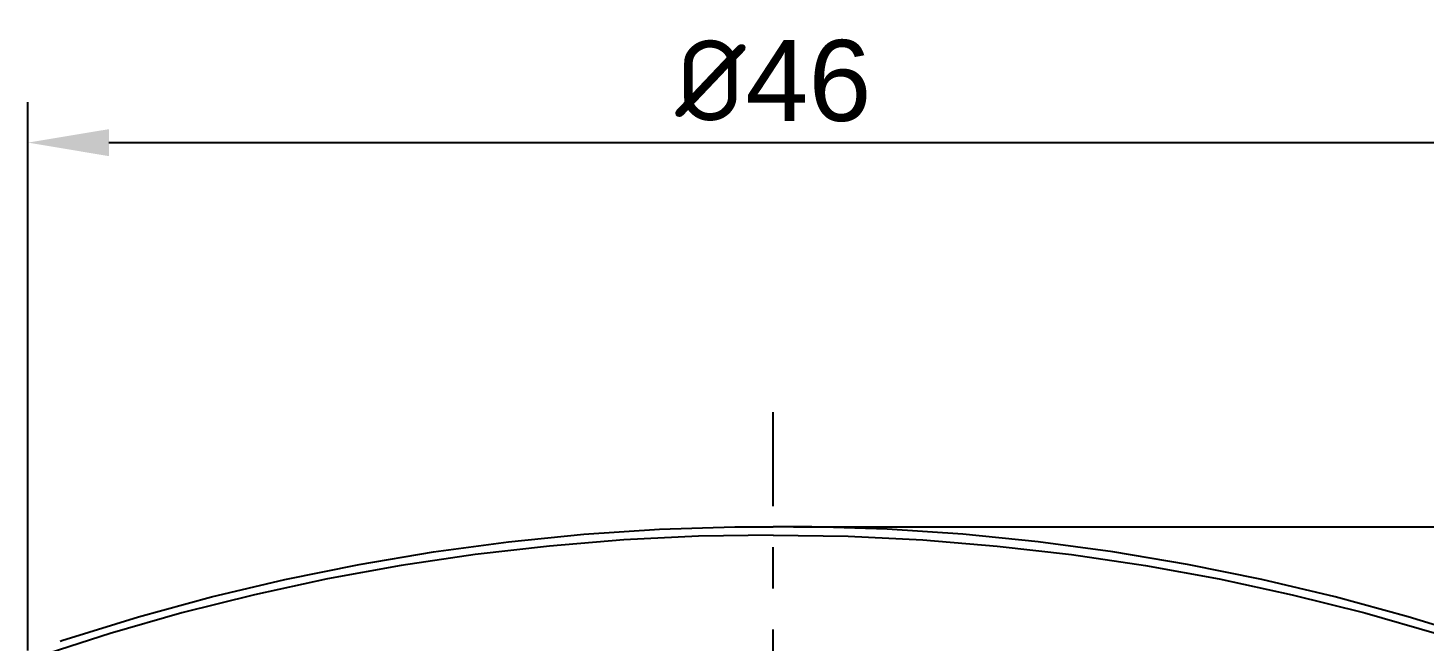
# Model space of a CAD drawing. Header units: millimetres. Extents: x 601 to 1195, y -13 to 407.
# Drawn here: x 1016.05 to 1059.13, y 238.28 to 257.21 of the extents above; entities that cross this region are included whole.
import ezdxf

# ---------------------------------------------------------------- set-up
doc = ezdxf.new("R2010")
doc.units = ezdxf.units.MM
doc.header["$LTSCALE"] = 0.1
doc.linetypes.add('CENTERX2', pattern=[101.6, 63.5, -12.7, 12.7, -12.7])
for name, color, linetype in [('CENTER', 1, 'CENTERX2'), ('DIM', 3, 'Continuous'), ('MAKE2D ______', 7, 'Continuous'), ('MAKE2D ______ - TANGENT', 7, 'Continuous')]:
    doc.layers.add(name, color=color, linetype=linetype)
doc.styles.get("Standard").update_dxf_attribs({"font": 'arial.ttf'})
doc.dimstyles.new('ISO-25', dxfattribs={"dimtxt": 2.5, "dimasz": 2.5, "dimexe": 1.25, "dimexo": 0.625, "dimtad": 1, "dimdec": 1, "dimdsep": 46, "dimtxsty": 'Standard', "dimcen": 2.5, "dimadec": 0, "dimazin": 2, "dimtfac": 1, "dimtdec": 1, "dimtmove": 0, "dimatfit": 3, "dimfxl": 1, "dimarcsym": 0})

# ---------------------------------------------------------------- blocks, each defined once
blk = doc.blocks.new('*D8')
at = {"layer": 'Defpoints', "color": 0, "transparency": 16777216}
for p in [(1039.047, 241.808), (1062.376, 125.523), (1081.539, 125.523)]:
    blk.add_point(p, dxfattribs=at)
at = {"layer": 'DIM', "color": 0, "lineweight": -2, "transparency": 16777216}
for p, q in [((1039.672, 241.808), (1082.789, 241.808)), ((1081.539, 239.308), (1081.539, 128.023)), ((1063.001, 125.523), (1082.789, 125.523))]:
    blk.add_line(p, q, dxfattribs=at)
at = {"layer": 'DIM', "color": 0, "transparency": 16777216}
for points in [[(1081.123, 239.308), (1081.956, 239.308), (1081.539, 241.808)], [(1081.123, 128.023), (1081.956, 128.023), (1081.539, 125.523)]]:
    blk.add_solid(points, dxfattribs=at)
at = {"layer": 'DIM', "color": 0, "transparency": 16777216, "insert": (1079.637, 183.665), "char_height": 2.5, "attachment_point": 5, "rotation": 90}
blk.add_mtext('116.3', dxfattribs=at)
blk = doc.blocks.new('*D10')
at = {"layer": 'Defpoints', "color": 0, "transparency": 16777216}
for p in [(1062.05, 253.666), (1016.048, 237.36), (1062.05, 237.36)]:
    blk.add_point(p, dxfattribs=at)
at = {"layer": 'DIM', "color": 0, "lineweight": -2, "transparency": 16777216}
for p, q in [((1016.048, 237.985), (1016.048, 254.916)), ((1062.05, 237.985), (1062.05, 254.916)), ((1018.548, 253.666), (1059.55, 253.666))]:
    blk.add_line(p, q, dxfattribs=at)
at = {"layer": 'DIM', "color": 0, "transparency": 16777216}
for points in [[(1018.548, 254.082), (1018.548, 253.249), (1016.048, 253.666)], [(1059.55, 254.082), (1059.55, 253.249), (1062.05, 253.666)]]:
    blk.add_solid(points, dxfattribs=at)
at = {"layer": 'DIM', "color": 0, "transparency": 16777216, "insert": (1039.049, 255.567), "char_height": 2.5, "attachment_point": 5}
blk.add_mtext('{\\fISOCPEUR|b0|i0|c0|p34;%%C}46', dxfattribs=at)

msp = doc.modelspace()

# ---------------------------------------------------------------- linework, layer by layer
at = {"layer": 'CENTER'}
msp.add_line((1039.047, 120.523), (1039.047, 245.346), dxfattribs=at)
at = {"layer": 'MAKE2D ______'}
for p, q in [((1033.203, 241.574), (1035.531, 241.729)), ((1035.531, 241.729), (1037.864, 241.808)), ((1037.864, 241.808), (1039.047, 241.808)), ((1040.231, 241.808), (1039.047, 241.808)), ((1042.563, 241.729), (1040.231, 241.808)), ((1044.892, 241.574), (1042.563, 241.729)), ((1028.567, 241.031), (1030.881, 241.341)), ((1030.881, 241.341), (1033.203, 241.574)), ((1047.214, 241.341), (1044.892, 241.574)), ((1049.527, 241.031), (1047.214, 241.341)), ((1026.266, 240.644), (1028.567, 241.031)), ((1051.828, 240.644), (1049.527, 241.031)), ((1023.979, 240.181), (1026.266, 240.644)), ((1054.116, 240.181), (1051.828, 240.644)), ((1021.708, 239.642), (1023.979, 240.181)), ((1056.387, 239.642), (1054.116, 240.181)), ((1019.456, 239.028), (1021.708, 239.642)), ((1058.638, 239.028), (1056.387, 239.642)), ((1017.226, 238.339), (1019.456, 239.028)), ((1060.868, 238.339), (1058.638, 239.028)), ((1017.045, 238.277), (1017.12, 238.304))]:
    msp.add_line(p, q, dxfattribs=at)
at = {"layer": 'MAKE2D ______ - TANGENT'}
for p, q in [((1034.436, 241.399), (1032.137, 241.211)), ((1036.74, 241.513), (1034.436, 241.399)), ((1039.047, 241.55), (1036.74, 241.513)), ((1039.047, 241.55), (1041.354, 241.513)), ((1041.354, 241.513), (1043.658, 241.399)), ((1043.658, 241.399), (1045.958, 241.211)), ((1029.845, 240.947), (1027.563, 240.608)), ((1032.137, 241.211), (1029.845, 240.947)), ((1045.958, 241.211), (1048.25, 240.947)), ((1048.25, 240.947), (1050.532, 240.608)), ((1027.563, 240.608), (1025.293, 240.195)), ((1050.532, 240.608), (1052.801, 240.195)), ((1025.293, 240.195), (1023.038, 239.707)), ((1052.801, 240.195), (1055.056, 239.707)), ((1023.038, 239.707), (1020.8, 239.146)), ((1055.056, 239.707), (1057.294, 239.146)), ((1020.8, 239.146), (1018.582, 238.512)), ((1057.294, 239.146), (1059.512, 238.512)), ((1018.582, 238.512), (1016.386, 237.806)), ((1017.12, 238.304), (1017.226, 238.339))]:
    msp.add_line(p, q, dxfattribs=at)

# ---------------------------------------------------------------- dimensions: what is measured, and where the dimension line sits
at = {"layer": 'DIM'}
dim = msp.add_linear_dim(base=(1062.05, 253.666), p1=(1016.048, 237.36), p2=(1062.05, 237.36), text='{\\fISOCPEUR|b0|i0|c0|p34;%%C}<>', dimstyle='ISO-25', dxfattribs=at)
dim.commit()
dim.dimension.update_dxf_attribs({"geometry": '*D10', "text_midpoint": (1039.049, 255.567)})
dim = msp.add_linear_dim(base=(1081.539, 125.523), p1=(1039.047, 241.808), p2=(1062.376, 125.523), angle=90, dimstyle='ISO-25', dxfattribs=at)
dim.commit()
dim.dimension.update_dxf_attribs({"geometry": '*D8', "text_midpoint": (1079.637, 183.665)})

doc.saveas('drawing.dxf')
